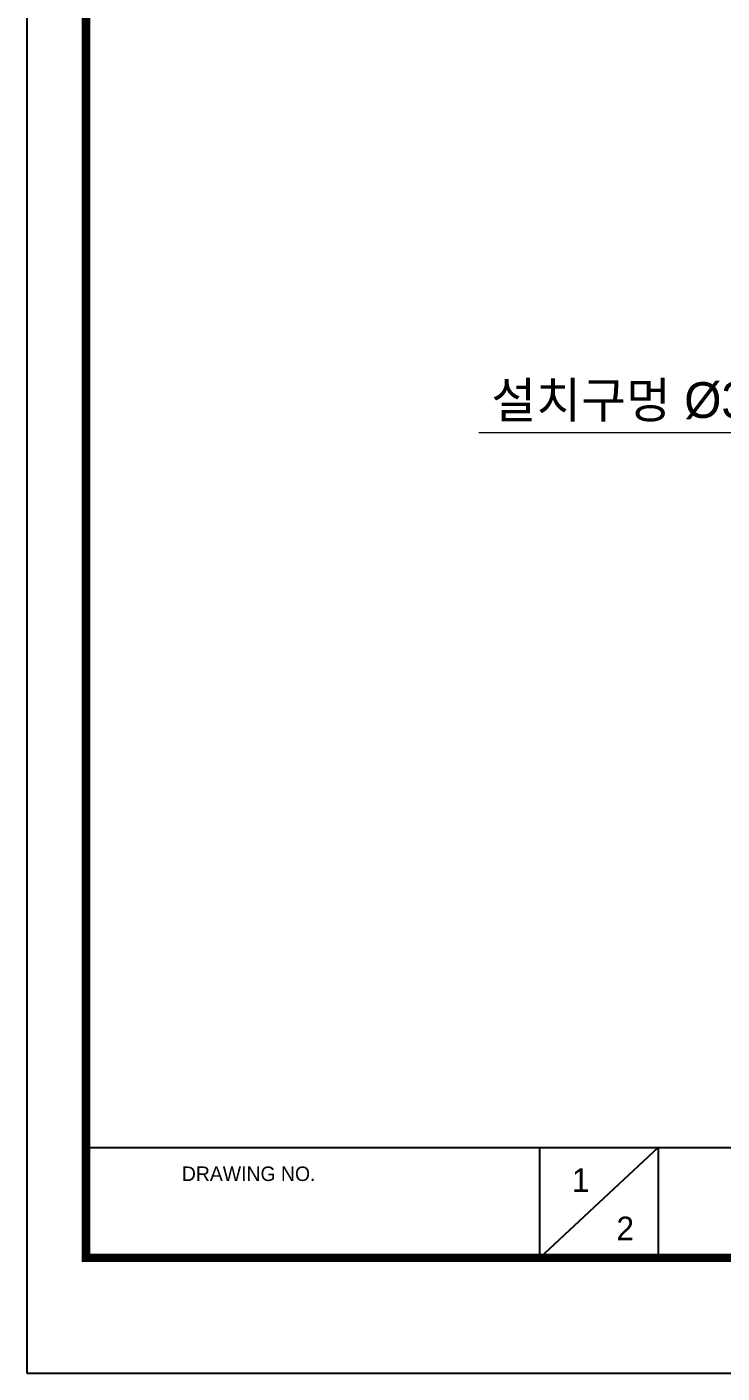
# Model space of a CAD drawing. Extents: x 828 to 1855, y 0 to 752.
# Drawn here: x 827.7 to 1022, y 0 to 376.2 of the extents above; entities that cross this region are included whole.
import ezdxf

# ---------------------------------------------------------------- set-up
doc = ezdxf.new("R2010")
doc.units = 0
doc.header["$LTSCALE"] = 10
doc.header["$MEASUREMENT"] = 0
doc.header["$PDMODE"] = 3
doc.header["$PDSIZE"] = -10
doc.layers.get('0').update_dxf_attribs({"linetype": 'CONTINUOUS'})
doc.layers.get('DEFPOINTS').update_dxf_attribs({"linetype": 'CONTINUOUS'})
doc.styles.add('Daelim Dimension', font='')
doc.styles.get('Daelim Dimension').set_extended_font_data('나눔고딕')
doc.dimstyles.new('DEFAULT', dxfattribs={"dimscale": 2, "dimtxt": 2, "dimasz": 2, "dimexe": 0, "dimexo": 2, "dimgap": 1, "dimtad": 1, "dimdec": 0, "dimzin": 9, "dimdsep": 46, "dimtxsty": 'Daelim Dimension', "dimcen": 0.5, "dimclrd": 5, "dimclre": 5, "dimclrt": 256, "dimadec": 1, "dimazin": 0, "dimtfac": 1, "dimtdec": 0, "dimtix": 1, "dimtmove": 0, "dimatfit": 3, "dimfxl": 1, "dimtolj": 1, "dimtzin": 1, "dimlwd": 9, "dimlwe": 9, "dimarcsym": 0})

# ---------------------------------------------------------------- blocks, each defined once
blk = doc.blocks.new('*D18')
at = {"color": 5, "lineweight": 9, "ltscale": 0.5, "transparency": 16777216}
for p, q in [((1065.59, 262.76), (953.98, 262.76)), ((1065.59, 262.64), (1065.59, 262.76)), ((1096.59, 262.76), (1069.59, 262.76)), ((1100.59, 262.64), (1100.59, 262.76))]:
    blk.add_line(p, q, dxfattribs=at)
at = {"color": 5, "ltscale": 0.5, "transparency": 16777216}
for points in [[(1069.59, 263.43), (1069.59, 262.09), (1065.59, 262.76)], [(1096.59, 263.43), (1096.59, 262.09), (1100.59, 262.76)]]:
    blk.add_solid(points, dxfattribs=at)
at = {"layer": 'DEFPOINTS', "color": 0, "ltscale": 0.5, "transparency": 16777216}
for p in [(1065.59, 266.64), (1100.59, 266.64), (1100.59, 262.76)]:
    blk.add_point(p, dxfattribs=at)
at = {"color": 7, "lineweight": -3, "ltscale": 0.5, "transparency": 16777216, "insert": (997.08, 271.38), "char_height": 10, "attachment_point": 5, "style": 'Daelim Dimension'}
blk.add_mtext('\\A1;설치구멍 %%C35', dxfattribs=at)

msp = doc.modelspace()

# ---------------------------------------------------------------- linework, layer by layer
at = {"color": 5, "lineweight": -3}
msp.add_line((844.26, 63.04), (1671.07, 63.04), dxfattribs=at)
at = {"color": 5, "lineweight": -3, "ltscale": 40}
for p, q in [((971, 63.04), (971, 32.1)), ((971, 63.04), (971, 32.1)), ((1004.11, 63.04), (971, 32.1)), ((1004.11, 63.04), (971, 32.1)), ((1004.11, 63.04), (1004.11, 32.1)), ((1004.11, 63.04), (1004.11, 32.1))]:
    msp.add_line(p, q, dxfattribs=at)
at = {"lineweight": -3, "ltscale": 0.5}
msp.add_lwpolyline([(827.74, 0), (1854.59, 0), (1854.59, 752.39), (827.74, 752.39)], close=True, dxfattribs=at)
at = {"color": 5, "linetype": 'ByBlock', "lineweight": -3, "const_width": 2.37}
msp.add_lwpolyline([(844.26, 32.22), (1837.98, 32.22), (1837.98, 734.92), (844.26, 734.92)], close=True, dxfattribs=at)

# ---------------------------------------------------------------- texts
at = {"color": 5, "lineweight": -3, "ltscale": 40, "style": 'Daelim Dimension'}
msp.add_text('DRAWING NO.', height=4.0522, dxfattribs=at).set_placement((871.03, 53.68))
at = {"lineweight": -3, "char_height": 6.63, "width": 9.2547, "attachment_point": 1, "style": 'Daelim Dimension'}
for s, insert in [('1', (980, 57.24)), ('2', (992.45, 43.72))]:
    msp.add_mtext(s, dxfattribs=dict(at, insert=insert))

# ---------------------------------------------------------------- dimensions: what is measured, and where the dimension line sits
at = {"color": 5, "lineweight": -3, "ltscale": 0.5}
dim = msp.add_linear_dim(base=(1100.59, 262.76), p1=(1065.59, 266.64), p2=(1100.59, 266.64), text='설치구멍 %%C<>', dimstyle='DEFAULT', override={"dimtxt": 5, "dimclrd": 5, "dimclre": 5, "dimclrt": 7}, dxfattribs=at)
dim.commit()
dim.dimension.update_dxf_attribs({"geometry": '*D18', "text_midpoint": (997.08, 262.76), "dimtype": 160})

doc.saveas('drawing.dxf')
